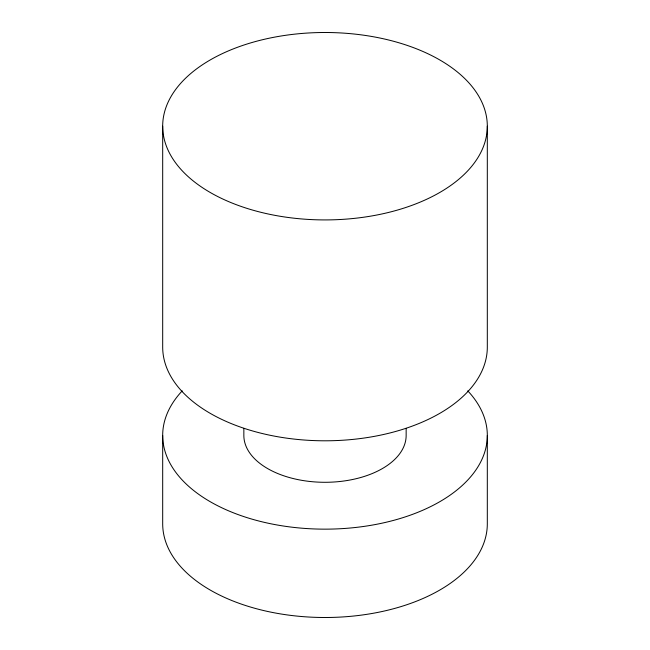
<?xml version="1.0" encoding="UTF-8"?>
<svg xmlns="http://www.w3.org/2000/svg" width="650" height="650" viewBox="0 0 650 650"><rect width="100%" height="100%" fill="white"/><g stroke="black" fill="none" stroke-linecap="round" stroke-linejoin="round"><path stroke-width="0.97" d="M487.313 126.206A162.313 93.706 0 0 1 243.847 207.366A162.313 93.706 0 0 1 243.847 45.053A162.313 93.706 0 0 1 487.313 126.206L487.313 347.092A162.313 93.706 0 0 1 325 440.798A162.313 93.706 0 0 1 162.687 347.092L162.687 126.206M487.313 435.443L487.313 523.794A162.313 93.706 0 0 1 325 617.5A162.313 93.706 0 0 1 162.687 523.794L162.687 435.443M406.152 428.334L406.152 435.443A81.153 46.857 0 0 1 325 482.292A81.153 46.857 0 0 1 243.847 435.443L243.847 428.334M467.773 390.861A162.313 93.706 0 0 1 325 529.149A162.313 93.706 0 0 1 182.227 390.861"/></g></svg>
